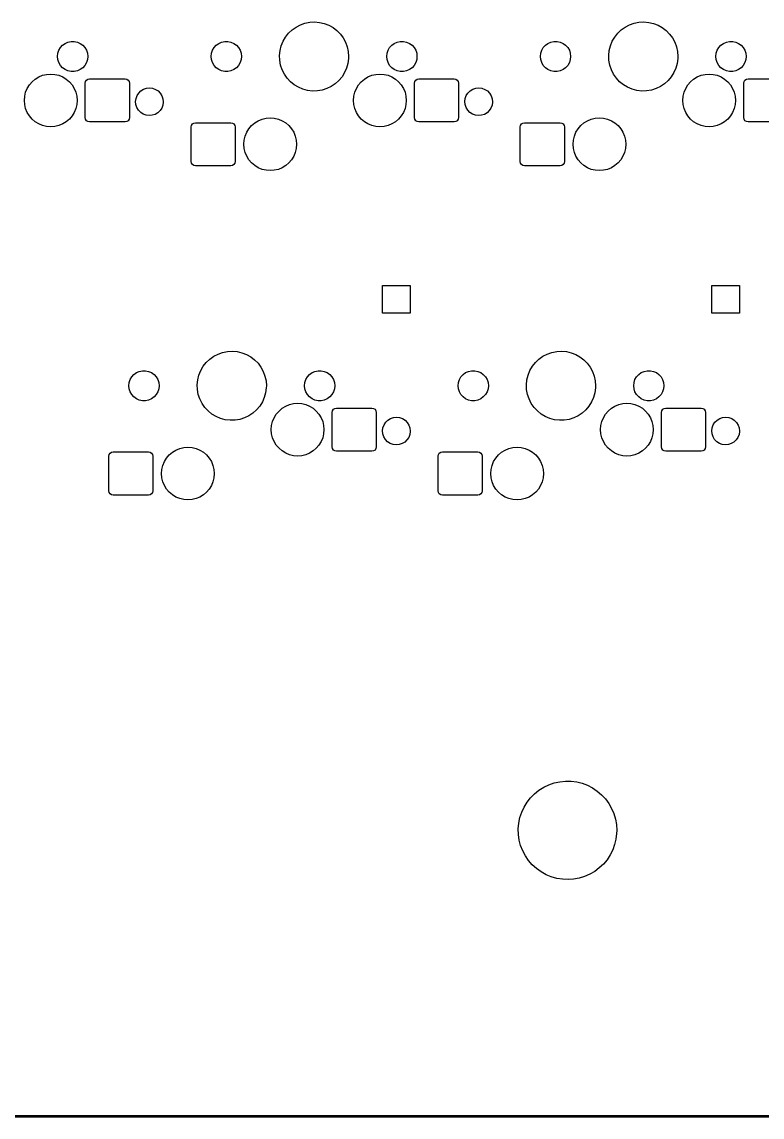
# Model space of a CAD drawing. Extents: x 64 to 386, y -179 to -50.
# Drawn here: x 260.4 to 303.2, y -179.3 to -116 of the extents above; entities that cross this region are included whole.
import ezdxf

# ---------------------------------------------------------------- set-up
doc = ezdxf.new("R2010")
doc.units = 0
doc.layers.add('BLACK', color=7, linetype='CONTINUOUS')

msp = doc.modelspace()

# ---------------------------------------------------------------- linework, layer by layer
at = {"layer": 'BLACK', "linetype": 'CONTINUOUS'}
for p, q in [((275.818, -116.604), (276.023, -116.409)), ((276.023, -116.409), (276.253, -116.245)), ((276.253, -116.245), (276.503, -116.114)), ((276.503, -116.114), (276.77, -116.021)), ((276.77, -116.021), (277.047, -115.966)), ((277.047, -115.966), (277.329, -115.95)), ((277.329, -115.95), (277.61, -115.975)), ((277.61, -115.975), (277.886, -116.038)), ((277.886, -116.038), (278.149, -116.14)), ((278.149, -116.14), (278.396, -116.278)), ((278.396, -116.278), (278.62, -116.45)), ((278.62, -116.45), (278.818, -116.651)), ((294.868, -116.604), (295.073, -116.409)), ((295.073, -116.409), (295.303, -116.245)), ((295.303, -116.245), (295.553, -116.114)), ((295.553, -116.114), (295.82, -116.021)), ((295.82, -116.021), (296.097, -115.966)), ((296.097, -115.966), (296.379, -115.95)), ((296.379, -115.95), (296.66, -115.975)), ((296.66, -115.975), (296.936, -116.038)), ((296.936, -116.038), (297.199, -116.14)), ((297.199, -116.14), (297.446, -116.278)), ((297.446, -116.278), (297.67, -116.45)), ((297.67, -116.45), (297.868, -116.651)), ((262.742, -117.3), (262.89, -117.192)), ((262.89, -117.192), (263.057, -117.118)), ((263.057, -117.118), (263.236, -117.08)), ((263.236, -117.08), (263.419, -117.08)), ((263.419, -117.08), (263.598, -117.118)), ((263.598, -117.118), (263.765, -117.192)), ((263.765, -117.192), (263.913, -117.3)), ((271.632, -117.3), (271.78, -117.192)), ((271.78, -117.192), (271.947, -117.118)), ((271.947, -117.118), (272.126, -117.08)), ((272.126, -117.08), (272.309, -117.08)), ((272.309, -117.08), (272.488, -117.118)), ((272.488, -117.118), (272.655, -117.192)), ((272.655, -117.192), (272.803, -117.3)), ((275.395, -117.332), (275.501, -117.07)), ((275.501, -117.07), (275.643, -116.826)), ((275.643, -116.826), (275.818, -116.604)), ((278.818, -116.651), (278.986, -116.878)), ((278.986, -116.878), (279.12, -117.127)), ((279.12, -117.127), (279.218, -117.392)), ((281.792, -117.3), (281.94, -117.192)), ((281.94, -117.192), (282.107, -117.118)), ((282.107, -117.118), (282.286, -117.08)), ((282.286, -117.08), (282.469, -117.08)), ((282.469, -117.08), (282.648, -117.118)), ((282.648, -117.118), (282.815, -117.192)), ((282.815, -117.192), (282.963, -117.3)), ((290.682, -117.3), (290.83, -117.192)), ((290.83, -117.192), (290.997, -117.118)), ((290.997, -117.118), (291.176, -117.08)), ((291.176, -117.08), (291.359, -117.08)), ((291.359, -117.08), (291.538, -117.118)), ((291.538, -117.118), (291.705, -117.192)), ((291.705, -117.192), (291.853, -117.3)), ((294.445, -117.332), (294.551, -117.07)), ((294.551, -117.07), (294.693, -116.826)), ((294.693, -116.826), (294.868, -116.604)), ((297.868, -116.651), (298.036, -116.878)), ((298.036, -116.878), (298.17, -117.127)), ((298.17, -117.127), (298.268, -117.392)), ((300.842, -117.3), (300.99, -117.192)), ((300.99, -117.192), (301.157, -117.118)), ((301.157, -117.118), (301.336, -117.08)), ((301.336, -117.08), (301.519, -117.08)), ((301.519, -117.08), (301.698, -117.118)), ((301.698, -117.118), (301.865, -117.192)), ((301.865, -117.192), (302.013, -117.3)), ((262.452, -117.95), (262.472, -117.768)), ((262.472, -117.768), (262.528, -117.594)), ((262.528, -117.594), (262.62, -117.436)), ((262.62, -117.436), (262.742, -117.3)), ((263.913, -117.3), (264.035, -117.436)), ((264.035, -117.436), (264.127, -117.594)), ((264.127, -117.594), (264.183, -117.768)), ((264.183, -117.768), (264.202, -117.95)), ((271.342, -117.95), (271.362, -117.768)), ((271.362, -117.768), (271.418, -117.594)), ((271.418, -117.594), (271.51, -117.436)), ((271.51, -117.436), (271.632, -117.3)), ((272.803, -117.3), (272.925, -117.436)), ((272.925, -117.436), (273.017, -117.594)), ((273.017, -117.594), (273.073, -117.768)), ((273.073, -117.768), (273.092, -117.95)), ((275.298, -117.887), (275.327, -117.606)), ((275.327, -117.606), (275.395, -117.332)), ((279.218, -117.392), (279.278, -117.668)), ((279.278, -117.668), (279.298, -117.95)), ((281.502, -117.95), (281.522, -117.768)), ((281.522, -117.768), (281.578, -117.594)), ((281.578, -117.594), (281.67, -117.436)), ((281.67, -117.436), (281.792, -117.3)), ((282.963, -117.3), (283.085, -117.436)), ((283.085, -117.436), (283.177, -117.594)), ((283.177, -117.594), (283.233, -117.768)), ((283.233, -117.768), (283.252, -117.95)), ((290.392, -117.95), (290.412, -117.768)), ((290.412, -117.768), (290.468, -117.594)), ((290.468, -117.594), (290.56, -117.436)), ((290.56, -117.436), (290.682, -117.3)), ((291.853, -117.3), (291.975, -117.436)), ((291.975, -117.436), (292.067, -117.594)), ((292.067, -117.594), (292.123, -117.768)), ((292.123, -117.768), (292.142, -117.95)), ((294.348, -117.887), (294.377, -117.606)), ((294.377, -117.606), (294.445, -117.332)), ((298.268, -117.392), (298.328, -117.668)), ((298.328, -117.668), (298.347, -117.95)), ((300.553, -117.95), (300.572, -117.768)), ((300.572, -117.768), (300.628, -117.594)), ((300.628, -117.594), (300.72, -117.436)), ((300.72, -117.436), (300.842, -117.3)), ((302.013, -117.3), (302.135, -117.436)), ((302.135, -117.436), (302.227, -117.594)), ((302.227, -117.594), (302.283, -117.768)), ((302.283, -117.768), (302.303, -117.95)), ((262.472, -118.132), (262.452, -117.95)), ((262.528, -118.306), (262.472, -118.132)), ((262.62, -118.464), (262.528, -118.306)), ((262.742, -118.6), (262.62, -118.464)), ((264.035, -118.464), (263.913, -118.6)), ((264.127, -118.306), (264.035, -118.464)), ((264.183, -118.132), (264.127, -118.306)), ((264.202, -117.95), (264.183, -118.132)), ((271.362, -118.132), (271.342, -117.95)), ((271.418, -118.306), (271.362, -118.132)), ((271.51, -118.464), (271.418, -118.306)), ((271.632, -118.6), (271.51, -118.464)), ((272.925, -118.464), (272.803, -118.6)), ((273.017, -118.306), (272.925, -118.464)), ((273.073, -118.132), (273.017, -118.306)), ((273.092, -117.95), (273.073, -118.132)), ((275.31, -118.169), (275.298, -117.887)), ((275.36, -118.447), (275.31, -118.169)), ((275.45, -118.715), (275.36, -118.447)), ((279.256, -118.356), (279.179, -118.627)), ((279.294, -118.076), (279.256, -118.356)), ((279.298, -117.95), (279.294, -118.076)), ((281.522, -118.132), (281.502, -117.95)), ((281.578, -118.306), (281.522, -118.132)), ((281.67, -118.464), (281.578, -118.306)), ((281.792, -118.6), (281.67, -118.464)), ((283.085, -118.464), (282.963, -118.6)), ((283.177, -118.306), (283.085, -118.464)), ((283.233, -118.132), (283.177, -118.306)), ((283.252, -117.95), (283.233, -118.132)), ((290.412, -118.132), (290.392, -117.95)), ((290.468, -118.306), (290.412, -118.132)), ((290.56, -118.464), (290.468, -118.306)), ((290.682, -118.6), (290.56, -118.464)), ((291.975, -118.464), (291.853, -118.6)), ((292.067, -118.306), (291.975, -118.464)), ((292.123, -118.132), (292.067, -118.306)), ((292.142, -117.95), (292.123, -118.132)), ((294.36, -118.169), (294.348, -117.887)), ((294.41, -118.447), (294.36, -118.169)), ((294.5, -118.715), (294.41, -118.447)), ((298.306, -118.356), (298.229, -118.627)), ((298.344, -118.076), (298.306, -118.356)), ((298.347, -117.95), (298.344, -118.076)), ((300.572, -118.132), (300.553, -117.95)), ((300.628, -118.306), (300.572, -118.132)), ((300.72, -118.464), (300.628, -118.306)), ((300.842, -118.6), (300.72, -118.464)), ((302.135, -118.464), (302.013, -118.6)), ((302.227, -118.306), (302.135, -118.464)), ((302.283, -118.132), (302.227, -118.306)), ((302.303, -117.95), (302.283, -118.132)), ((261.365, -119.131), (261.586, -119.04)), ((261.586, -119.04), (261.819, -118.984)), ((261.819, -118.984), (262.058, -118.965)), ((262.058, -118.965), (262.296, -118.984)), ((262.296, -118.984), (262.529, -119.04)), ((262.529, -119.04), (262.75, -119.131)), ((262.89, -118.708), (262.742, -118.6)), ((263.057, -118.782), (262.89, -118.708)), ((263.236, -118.82), (263.057, -118.782)), ((263.419, -118.82), (263.236, -118.82)), ((263.598, -118.782), (263.419, -118.82)), ((263.765, -118.708), (263.598, -118.782)), ((263.913, -118.6), (263.765, -118.708)), ((271.78, -118.708), (271.632, -118.6)), ((271.947, -118.782), (271.78, -118.708)), ((272.126, -118.82), (271.947, -118.782)), ((272.309, -118.82), (272.126, -118.82)), ((272.488, -118.782), (272.309, -118.82)), ((272.655, -118.708), (272.488, -118.782)), ((272.803, -118.6), (272.655, -118.708)), ((275.576, -118.968), (275.45, -118.715)), ((275.737, -119.2), (275.576, -118.968)), ((279.065, -118.886), (278.916, -119.126)), ((279.179, -118.627), (279.065, -118.886)), ((280.415, -119.131), (280.636, -119.04)), ((280.636, -119.04), (280.869, -118.984)), ((280.869, -118.984), (281.107, -118.965)), ((281.107, -118.965), (281.346, -118.984)), ((281.346, -118.984), (281.579, -119.04)), ((281.579, -119.04), (281.8, -119.131)), ((281.94, -118.708), (281.792, -118.6)), ((282.107, -118.782), (281.94, -118.708)), ((282.286, -118.82), (282.107, -118.782)), ((282.469, -118.82), (282.286, -118.82)), ((282.648, -118.782), (282.469, -118.82)), ((282.815, -118.708), (282.648, -118.782)), ((282.963, -118.6), (282.815, -118.708)), ((290.83, -118.708), (290.682, -118.6)), ((290.997, -118.782), (290.83, -118.708)), ((291.176, -118.82), (290.997, -118.782)), ((291.359, -118.82), (291.176, -118.82)), ((291.538, -118.782), (291.359, -118.82)), ((291.705, -118.708), (291.538, -118.782)), ((291.853, -118.6), (291.705, -118.708)), ((294.626, -118.968), (294.5, -118.715)), ((294.787, -119.2), (294.626, -118.968)), ((298.115, -118.886), (297.966, -119.126)), ((298.229, -118.627), (298.115, -118.886)), ((299.465, -119.131), (299.686, -119.04)), ((299.686, -119.04), (299.919, -118.984)), ((299.919, -118.984), (300.157, -118.965)), ((300.157, -118.965), (300.396, -118.984)), ((300.396, -118.984), (300.629, -119.04)), ((300.629, -119.04), (300.85, -119.131)), ((300.99, -118.708), (300.842, -118.6)), ((301.157, -118.782), (300.99, -118.708)), ((301.336, -118.82), (301.157, -118.782)), ((301.519, -118.82), (301.336, -118.82)), ((301.698, -118.782), (301.519, -118.82)), ((301.865, -118.708), (301.698, -118.782)), ((302.013, -118.6), (301.865, -118.708)), ((260.699, -119.798), (260.824, -119.594)), ((260.824, -119.594), (260.979, -119.412)), ((260.979, -119.412), (261.161, -119.256)), ((261.161, -119.256), (261.365, -119.131)), ((262.75, -119.131), (262.954, -119.256)), ((262.954, -119.256), (263.136, -119.412)), ((263.136, -119.412), (263.291, -119.594)), ((263.291, -119.594), (263.416, -119.798)), ((264.058, -119.49), (264.077, -119.394)), ((264.058, -121.49), (264.058, -119.49)), ((264.077, -119.394), (264.131, -119.313)), ((264.131, -119.313), (264.212, -119.259)), ((264.212, -119.259), (264.308, -119.24)), ((264.308, -119.24), (266.358, -119.24)), ((266.358, -119.24), (266.453, -119.259)), ((266.453, -119.259), (266.534, -119.313)), ((266.534, -119.313), (266.588, -119.394)), ((266.588, -119.394), (266.608, -119.49)), ((266.608, -119.49), (266.608, -121.49)), ((275.928, -119.408), (275.737, -119.2)), ((276.147, -119.586), (275.928, -119.408)), ((276.39, -119.732), (276.147, -119.586)), ((276.65, -119.842), (276.39, -119.732)), ((278.288, -119.687), (278.034, -119.81)), ((278.523, -119.53), (278.288, -119.687)), ((278.734, -119.342), (278.523, -119.53)), ((278.916, -119.126), (278.734, -119.342)), ((279.749, -119.798), (279.874, -119.594)), ((279.874, -119.594), (280.029, -119.412)), ((280.029, -119.412), (280.211, -119.256)), ((280.211, -119.256), (280.415, -119.131)), ((281.8, -119.131), (282.004, -119.256)), ((282.004, -119.256), (282.186, -119.412)), ((282.186, -119.412), (282.341, -119.594)), ((282.341, -119.594), (282.466, -119.798)), ((283.107, -119.49), (283.127, -119.394)), ((283.107, -121.49), (283.107, -119.49)), ((283.127, -119.394), (283.181, -119.313)), ((283.181, -119.313), (283.262, -119.259)), ((283.262, -119.259), (283.357, -119.24)), ((283.357, -119.24), (285.407, -119.24)), ((285.407, -119.24), (285.503, -119.259)), ((285.503, -119.259), (285.584, -119.313)), ((285.584, -119.313), (285.638, -119.394)), ((285.638, -119.394), (285.657, -119.49)), ((285.657, -119.49), (285.657, -121.49)), ((294.978, -119.408), (294.787, -119.2)), ((295.197, -119.586), (294.978, -119.408)), ((295.44, -119.732), (295.197, -119.586)), ((295.7, -119.842), (295.44, -119.732)), ((297.338, -119.687), (297.084, -119.81)), ((297.573, -119.53), (297.338, -119.687)), ((297.784, -119.342), (297.573, -119.53)), ((297.966, -119.126), (297.784, -119.342)), ((298.799, -119.798), (298.924, -119.594)), ((298.924, -119.594), (299.079, -119.412)), ((299.079, -119.412), (299.261, -119.256)), ((299.261, -119.256), (299.465, -119.131)), ((300.85, -119.131), (301.054, -119.256)), ((301.054, -119.256), (301.236, -119.412)), ((301.236, -119.412), (301.391, -119.594)), ((301.391, -119.594), (301.516, -119.798)), ((302.157, -119.49), (302.177, -119.394)), ((302.157, -121.49), (302.157, -119.49)), ((302.177, -119.394), (302.231, -119.313)), ((302.231, -119.313), (302.312, -119.259)), ((302.312, -119.259), (302.407, -119.24)), ((302.407, -119.24), (304.457, -119.24)), ((260.532, -120.49), (260.551, -120.251)), ((260.551, -120.251), (260.607, -120.019)), ((260.607, -120.019), (260.699, -119.798)), ((263.416, -119.798), (263.508, -120.019)), ((263.508, -120.019), (263.564, -120.251)), ((263.564, -120.251), (263.582, -120.49)), ((266.973, -120.559), (266.995, -120.382)), ((266.995, -120.382), (267.056, -120.214)), ((267.056, -120.214), (267.153, -120.064)), ((267.153, -120.064), (267.28, -119.94)), ((267.28, -119.94), (267.432, -119.846)), ((267.432, -119.846), (267.601, -119.789)), ((267.601, -119.789), (267.778, -119.77)), ((267.778, -119.77), (267.955, -119.791)), ((267.955, -119.791), (268.123, -119.851)), ((268.123, -119.851), (268.274, -119.947)), ((268.274, -119.947), (268.399, -120.073)), ((268.399, -120.073), (268.494, -120.224)), ((268.494, -120.224), (268.553, -120.393)), ((276.923, -119.915), (276.65, -119.842)), ((277.203, -119.948), (276.923, -119.915)), ((277.486, -119.941), (277.203, -119.948)), ((277.764, -119.895), (277.486, -119.941)), ((278.034, -119.81), (277.764, -119.895)), ((279.582, -120.49), (279.601, -120.251)), ((279.601, -120.251), (279.657, -120.019)), ((279.657, -120.019), (279.749, -119.798)), ((282.466, -119.798), (282.558, -120.019)), ((282.558, -120.019), (282.614, -120.251)), ((282.614, -120.251), (282.632, -120.49)), ((286.023, -120.559), (286.045, -120.382)), ((286.045, -120.382), (286.106, -120.214)), ((286.106, -120.214), (286.203, -120.064)), ((286.203, -120.064), (286.33, -119.94)), ((286.33, -119.94), (286.482, -119.846)), ((286.482, -119.846), (286.651, -119.789)), ((286.651, -119.789), (286.828, -119.77)), ((286.828, -119.77), (287.005, -119.791)), ((287.005, -119.791), (287.173, -119.851)), ((287.173, -119.851), (287.324, -119.947)), ((287.324, -119.947), (287.449, -120.073)), ((287.449, -120.073), (287.544, -120.224)), ((287.544, -120.224), (287.603, -120.393)), ((295.973, -119.915), (295.7, -119.842)), ((296.253, -119.948), (295.973, -119.915)), ((296.536, -119.941), (296.253, -119.948)), ((296.814, -119.895), (296.536, -119.941)), ((297.084, -119.81), (296.814, -119.895)), ((298.632, -120.49), (298.651, -120.251)), ((298.651, -120.251), (298.707, -120.019)), ((298.707, -120.019), (298.799, -119.798)), ((301.516, -119.798), (301.608, -120.019)), ((301.608, -120.019), (301.664, -120.251)), ((301.664, -120.251), (301.683, -120.49)), ((260.551, -120.729), (260.532, -120.49)), ((260.607, -120.961), (260.551, -120.729)), ((260.699, -121.182), (260.607, -120.961)), ((263.508, -120.961), (263.416, -121.182)), ((263.564, -120.729), (263.508, -120.961)), ((263.582, -120.49), (263.564, -120.729)), ((266.99, -120.736), (266.973, -120.559)), ((267.046, -120.906), (266.99, -120.736)), ((267.139, -121.058), (267.046, -120.906)), ((268.484, -120.936), (268.385, -121.084)), ((268.547, -120.769), (268.484, -120.936)), ((268.572, -120.592), (268.547, -120.769)), ((268.553, -120.393), (268.572, -120.57)), ((268.572, -120.57), (268.572, -120.592)), ((279.601, -120.729), (279.582, -120.49)), ((279.657, -120.961), (279.601, -120.729)), ((279.749, -121.182), (279.657, -120.961)), ((282.558, -120.961), (282.466, -121.182)), ((282.614, -120.729), (282.558, -120.961)), ((282.632, -120.49), (282.614, -120.729)), ((286.04, -120.736), (286.023, -120.559)), ((286.096, -120.906), (286.04, -120.736)), ((286.189, -121.058), (286.096, -120.906)), ((287.534, -120.936), (287.435, -121.084)), ((287.597, -120.769), (287.534, -120.936)), ((287.622, -120.592), (287.597, -120.769)), ((287.603, -120.393), (287.623, -120.57)), ((287.623, -120.57), (287.622, -120.592)), ((298.651, -120.729), (298.632, -120.49)), ((298.707, -120.961), (298.651, -120.729)), ((298.799, -121.182), (298.707, -120.961)), ((301.608, -120.961), (301.516, -121.182)), ((301.664, -120.729), (301.608, -120.961)), ((301.683, -120.49), (301.664, -120.729)), ((260.824, -121.386), (260.699, -121.182)), ((260.979, -121.568), (260.824, -121.386)), ((261.161, -121.724), (260.979, -121.568)), ((263.136, -121.568), (262.954, -121.724)), ((263.291, -121.386), (263.136, -121.568)), ((263.416, -121.182), (263.291, -121.386)), ((264.077, -121.586), (264.058, -121.49)), ((264.131, -121.667), (264.077, -121.586)), ((266.588, -121.586), (266.534, -121.667)), ((266.608, -121.49), (266.588, -121.586)), ((267.263, -121.186), (267.139, -121.058)), ((267.412, -121.284), (267.263, -121.186)), ((267.579, -121.346), (267.412, -121.284)), ((267.756, -121.37), (267.579, -121.346)), ((267.933, -121.354), (267.756, -121.37)), ((268.103, -121.299), (267.933, -121.354)), ((268.256, -121.207), (268.103, -121.299)), ((268.385, -121.084), (268.256, -121.207)), ((274.065, -121.671), (274.286, -121.58)), ((274.286, -121.58), (274.519, -121.524)), ((274.519, -121.524), (274.757, -121.505)), ((274.757, -121.505), (274.996, -121.524)), ((274.996, -121.524), (275.229, -121.58)), ((275.229, -121.58), (275.45, -121.671)), ((279.874, -121.386), (279.749, -121.182)), ((280.029, -121.568), (279.874, -121.386)), ((280.211, -121.724), (280.029, -121.568)), ((282.186, -121.568), (282.004, -121.724)), ((282.341, -121.386), (282.186, -121.568)), ((282.466, -121.182), (282.341, -121.386)), ((283.127, -121.586), (283.107, -121.49)), ((283.181, -121.667), (283.127, -121.586)), ((285.638, -121.586), (285.584, -121.667)), ((285.657, -121.49), (285.638, -121.586)), ((286.313, -121.186), (286.189, -121.058)), ((286.462, -121.284), (286.313, -121.186)), ((286.629, -121.346), (286.462, -121.284)), ((286.806, -121.37), (286.629, -121.346)), ((286.983, -121.354), (286.806, -121.37)), ((287.153, -121.299), (286.983, -121.354)), ((287.306, -121.207), (287.153, -121.299)), ((287.435, -121.084), (287.306, -121.207)), ((293.115, -121.671), (293.336, -121.58)), ((293.336, -121.58), (293.569, -121.524)), ((293.569, -121.524), (293.808, -121.505)), ((293.808, -121.505), (294.046, -121.524)), ((294.046, -121.524), (294.279, -121.58)), ((294.279, -121.58), (294.5, -121.671)), ((298.924, -121.386), (298.799, -121.182)), ((299.079, -121.568), (298.924, -121.386)), ((299.261, -121.724), (299.079, -121.568)), ((301.236, -121.568), (301.054, -121.724)), ((301.391, -121.386), (301.236, -121.568)), ((301.516, -121.182), (301.391, -121.386)), ((302.177, -121.586), (302.157, -121.49)), ((302.231, -121.667), (302.177, -121.586)), ((261.365, -121.849), (261.161, -121.724)), ((261.586, -121.94), (261.365, -121.849)), ((261.819, -121.996), (261.586, -121.94)), ((262.058, -122.015), (261.819, -121.996)), ((262.296, -121.996), (262.058, -122.015)), ((262.529, -121.94), (262.296, -121.996)), ((262.75, -121.849), (262.529, -121.94)), ((262.954, -121.724), (262.75, -121.849)), ((264.212, -121.721), (264.131, -121.667)), ((264.308, -121.74), (264.212, -121.721)), ((266.358, -121.74), (264.308, -121.74)), ((266.453, -121.721), (266.358, -121.74)), ((266.534, -121.667), (266.453, -121.721)), ((270.18, -122.03), (270.2, -121.934)), ((270.18, -124.03), (270.18, -122.03)), ((270.2, -121.934), (270.254, -121.853)), ((270.254, -121.853), (270.335, -121.799)), ((270.335, -121.799), (270.43, -121.78)), ((270.43, -121.78), (272.481, -121.78)), ((272.481, -121.78), (272.576, -121.799)), ((272.576, -121.799), (272.657, -121.853)), ((272.657, -121.853), (272.711, -121.934)), ((272.711, -121.934), (272.731, -122.03)), ((272.731, -122.03), (272.731, -124.03)), ((273.399, -122.338), (273.524, -122.134)), ((273.524, -122.134), (273.679, -121.952)), ((273.679, -121.952), (273.861, -121.796)), ((273.861, -121.796), (274.065, -121.671)), ((275.45, -121.671), (275.654, -121.796)), ((275.654, -121.796), (275.836, -121.952)), ((275.836, -121.952), (275.991, -122.134)), ((275.991, -122.134), (276.116, -122.338)), ((280.415, -121.849), (280.211, -121.724)), ((280.636, -121.94), (280.415, -121.849)), ((280.869, -121.996), (280.636, -121.94)), ((281.107, -122.015), (280.869, -121.996)), ((281.346, -121.996), (281.107, -122.015)), ((281.579, -121.94), (281.346, -121.996)), ((281.8, -121.849), (281.579, -121.94)), ((282.004, -121.724), (281.8, -121.849)), ((283.262, -121.721), (283.181, -121.667)), ((283.357, -121.74), (283.262, -121.721)), ((285.407, -121.74), (283.357, -121.74)), ((285.503, -121.721), (285.407, -121.74)), ((285.584, -121.667), (285.503, -121.721)), ((289.231, -122.03), (289.25, -121.934)), ((289.231, -124.03), (289.231, -122.03)), ((289.25, -121.934), (289.304, -121.853)), ((289.304, -121.853), (289.385, -121.799)), ((289.385, -121.799), (289.481, -121.78)), ((289.481, -121.78), (291.53, -121.78)), ((291.53, -121.78), (291.626, -121.799)), ((291.626, -121.799), (291.707, -121.853)), ((291.707, -121.853), (291.761, -121.934)), ((291.761, -121.934), (291.78, -122.03)), ((291.78, -122.03), (291.78, -124.03)), ((292.449, -122.338), (292.574, -122.134)), ((292.574, -122.134), (292.729, -121.952)), ((292.729, -121.952), (292.911, -121.796)), ((292.911, -121.796), (293.115, -121.671)), ((294.5, -121.671), (294.704, -121.796)), ((294.704, -121.796), (294.886, -121.952)), ((294.886, -121.952), (295.041, -122.134)), ((295.041, -122.134), (295.166, -122.338)), ((299.465, -121.849), (299.261, -121.724)), ((299.686, -121.94), (299.465, -121.849)), ((299.919, -121.996), (299.686, -121.94)), ((300.157, -122.015), (299.919, -121.996)), ((300.396, -121.996), (300.157, -122.015)), ((300.629, -121.94), (300.396, -121.996)), ((300.85, -121.849), (300.629, -121.94)), ((301.054, -121.724), (300.85, -121.849)), ((302.312, -121.721), (302.231, -121.667)), ((302.407, -121.74), (302.312, -121.721)), ((304.457, -121.74), (302.407, -121.74)), ((273.233, -123.03), (273.251, -122.791)), ((273.251, -122.791), (273.307, -122.559)), ((273.307, -122.559), (273.399, -122.338)), ((276.116, -122.338), (276.208, -122.559)), ((276.208, -122.559), (276.264, -122.791)), ((276.264, -122.791), (276.282, -123.03)), ((292.282, -123.03), (292.301, -122.791)), ((292.301, -122.791), (292.357, -122.559)), ((292.357, -122.559), (292.449, -122.338)), ((295.166, -122.338), (295.258, -122.559)), ((295.258, -122.559), (295.314, -122.791)), ((295.314, -122.791), (295.332, -123.03)), ((273.251, -123.269), (273.233, -123.03)), ((273.307, -123.501), (273.251, -123.269)), ((273.399, -123.722), (273.307, -123.501)), ((276.208, -123.501), (276.116, -123.722)), ((276.264, -123.269), (276.208, -123.501)), ((276.282, -123.03), (276.264, -123.269)), ((292.301, -123.269), (292.282, -123.03)), ((292.357, -123.501), (292.301, -123.269)), ((292.449, -123.722), (292.357, -123.501)), ((295.258, -123.501), (295.166, -123.722)), ((295.314, -123.269), (295.258, -123.501)), ((295.332, -123.03), (295.314, -123.269)), ((270.2, -124.126), (270.18, -124.03)), ((270.254, -124.207), (270.2, -124.126)), ((272.711, -124.126), (272.657, -124.207)), ((272.731, -124.03), (272.711, -124.126)), ((273.524, -123.926), (273.399, -123.722)), ((273.679, -124.108), (273.524, -123.926)), ((273.861, -124.264), (273.679, -124.108)), ((275.836, -124.108), (275.654, -124.264)), ((275.991, -123.926), (275.836, -124.108)), ((276.116, -123.722), (275.991, -123.926)), ((289.25, -124.126), (289.231, -124.03)), ((289.304, -124.207), (289.25, -124.126)), ((291.761, -124.126), (291.707, -124.207)), ((291.78, -124.03), (291.761, -124.126)), ((292.574, -123.926), (292.449, -123.722)), ((292.729, -124.108), (292.574, -123.926)), ((292.911, -124.264), (292.729, -124.108)), ((294.886, -124.108), (294.704, -124.264)), ((295.041, -123.926), (294.886, -124.108)), ((295.166, -123.722), (295.041, -123.926)), ((270.335, -124.261), (270.254, -124.207)), ((270.43, -124.28), (270.335, -124.261)), ((272.481, -124.28), (270.43, -124.28)), ((272.576, -124.261), (272.481, -124.28)), ((272.657, -124.207), (272.576, -124.261)), ((274.065, -124.389), (273.861, -124.264)), ((274.286, -124.48), (274.065, -124.389)), ((274.519, -124.536), (274.286, -124.48)), ((274.757, -124.555), (274.519, -124.536)), ((274.996, -124.536), (274.757, -124.555)), ((275.229, -124.48), (274.996, -124.536)), ((275.45, -124.389), (275.229, -124.48)), ((275.654, -124.264), (275.45, -124.389)), ((289.385, -124.261), (289.304, -124.207)), ((289.481, -124.28), (289.385, -124.261)), ((291.53, -124.28), (289.481, -124.28)), ((291.626, -124.261), (291.53, -124.28)), ((291.707, -124.207), (291.626, -124.261)), ((293.115, -124.389), (292.911, -124.264)), ((293.336, -124.48), (293.115, -124.389)), ((293.569, -124.536), (293.336, -124.48)), ((293.808, -124.555), (293.569, -124.536)), ((294.046, -124.536), (293.808, -124.555)), ((294.279, -124.48), (294.046, -124.536)), ((294.5, -124.389), (294.279, -124.48)), ((294.704, -124.264), (294.5, -124.389)), ((281.26, -132.8), (281.26, -131.2)), ((281.26, -131.2), (282.86, -131.2)), ((282.86, -131.2), (282.86, -132.8)), ((300.31, -132.8), (300.31, -131.2)), ((300.31, -131.2), (301.91, -131.2)), ((301.91, -131.2), (301.91, -132.8)), ((282.86, -132.8), (281.26, -132.8)), ((301.91, -132.8), (300.31, -132.8)), ((271.056, -135.654), (271.26, -135.459)), ((271.26, -135.459), (271.49, -135.295)), ((271.49, -135.295), (271.741, -135.164)), ((271.741, -135.164), (272.007, -135.071)), ((272.007, -135.071), (272.284, -135.016)), ((272.284, -135.016), (272.566, -135)), ((272.566, -135), (272.848, -135.025)), ((272.848, -135.025), (273.123, -135.088)), ((273.123, -135.088), (273.387, -135.19)), ((273.387, -135.19), (273.633, -135.328)), ((273.633, -135.328), (273.858, -135.5)), ((273.858, -135.5), (274.056, -135.701)), ((290.106, -135.654), (290.31, -135.459)), ((290.31, -135.459), (290.54, -135.295)), ((290.54, -135.295), (290.791, -135.164)), ((290.791, -135.164), (291.057, -135.071)), ((291.057, -135.071), (291.334, -135.016)), ((291.334, -135.016), (291.616, -135)), ((291.616, -135), (291.898, -135.025)), ((291.898, -135.025), (292.173, -135.088)), ((292.173, -135.088), (292.437, -135.19)), ((292.437, -135.19), (292.683, -135.328)), ((292.683, -135.328), (292.908, -135.5)), ((292.908, -135.5), (293.106, -135.701)), ((267.017, -136.242), (267.185, -136.168)), ((267.185, -136.168), (267.364, -136.13)), ((267.364, -136.13), (267.546, -136.13)), ((267.546, -136.13), (267.725, -136.168)), ((267.725, -136.168), (267.892, -136.242)), ((270.633, -136.382), (270.739, -136.12)), ((270.739, -136.12), (270.881, -135.876)), ((270.881, -135.876), (271.056, -135.654)), ((274.056, -135.701), (274.224, -135.928)), ((274.224, -135.928), (274.358, -136.177)), ((274.358, -136.177), (274.456, -136.442)), ((277.178, -136.242), (277.345, -136.168)), ((277.345, -136.168), (277.524, -136.13)), ((277.524, -136.13), (277.706, -136.13)), ((277.706, -136.13), (277.885, -136.168)), ((277.885, -136.168), (278.053, -136.242)), ((286.067, -136.242), (286.235, -136.168)), ((286.235, -136.168), (286.414, -136.13)), ((286.414, -136.13), (286.596, -136.13)), ((286.596, -136.13), (286.775, -136.168)), ((286.775, -136.168), (286.942, -136.242)), ((289.683, -136.382), (289.789, -136.12)), ((289.789, -136.12), (289.931, -135.876)), ((289.931, -135.876), (290.106, -135.654)), ((293.106, -135.701), (293.274, -135.928)), ((293.274, -135.928), (293.408, -136.177)), ((293.408, -136.177), (293.506, -136.442)), ((296.227, -136.242), (296.395, -136.168)), ((296.395, -136.168), (296.574, -136.13)), ((296.574, -136.13), (296.756, -136.13)), ((296.756, -136.13), (296.935, -136.168)), ((296.935, -136.168), (297.102, -136.242)), ((266.58, -137), (266.599, -136.818)), ((266.599, -136.818), (266.656, -136.644)), ((266.656, -136.644), (266.747, -136.486)), ((266.747, -136.486), (266.87, -136.35)), ((266.87, -136.35), (267.017, -136.242)), ((267.892, -136.242), (268.04, -136.35)), ((268.04, -136.35), (268.163, -136.486)), ((268.163, -136.486), (268.254, -136.644)), ((268.254, -136.644), (268.311, -136.818)), ((268.311, -136.818), (268.33, -137)), ((270.536, -136.937), (270.565, -136.656)), ((270.565, -136.656), (270.633, -136.382)), ((274.456, -136.442), (274.515, -136.718)), ((274.515, -136.718), (274.535, -137)), ((276.74, -137), (276.759, -136.818)), ((276.759, -136.818), (276.816, -136.644)), ((276.816, -136.644), (276.907, -136.486)), ((276.907, -136.486), (277.03, -136.35)), ((277.03, -136.35), (277.178, -136.242)), ((278.053, -136.242), (278.2, -136.35)), ((278.2, -136.35), (278.323, -136.486)), ((278.323, -136.486), (278.414, -136.644)), ((278.414, -136.644), (278.471, -136.818)), ((278.471, -136.818), (278.49, -137)), ((285.63, -137), (285.649, -136.818)), ((285.649, -136.818), (285.706, -136.644)), ((285.706, -136.644), (285.797, -136.486)), ((285.797, -136.486), (285.92, -136.35)), ((285.92, -136.35), (286.067, -136.242)), ((286.942, -136.242), (287.09, -136.35)), ((287.09, -136.35), (287.213, -136.486)), ((287.213, -136.486), (287.304, -136.644)), ((287.304, -136.644), (287.361, -136.818)), ((287.361, -136.818), (287.38, -137)), ((289.586, -136.937), (289.615, -136.656)), ((289.615, -136.656), (289.683, -136.382)), ((293.506, -136.442), (293.565, -136.718)), ((293.565, -136.718), (293.585, -137)), ((295.79, -137), (295.809, -136.818)), ((295.809, -136.818), (295.866, -136.644)), ((295.866, -136.644), (295.957, -136.486)), ((295.957, -136.486), (296.08, -136.35)), ((296.08, -136.35), (296.227, -136.242)), ((297.102, -136.242), (297.25, -136.35)), ((297.25, -136.35), (297.373, -136.486)), ((297.373, -136.486), (297.464, -136.644)), ((297.464, -136.644), (297.521, -136.818)), ((297.521, -136.818), (297.54, -137)), ((266.599, -137.182), (266.58, -137)), ((266.656, -137.356), (266.599, -137.182)), ((266.747, -137.514), (266.656, -137.356)), ((268.254, -137.356), (268.163, -137.514)), ((268.311, -137.182), (268.254, -137.356)), ((268.33, -137), (268.311, -137.182)), ((270.547, -137.219), (270.536, -136.937)), ((270.598, -137.497), (270.547, -137.219)), ((274.493, -137.406), (274.417, -137.677)), ((274.531, -137.126), (274.493, -137.406)), ((274.535, -137), (274.531, -137.126)), ((276.759, -137.182), (276.74, -137)), ((276.816, -137.356), (276.759, -137.182)), ((276.907, -137.514), (276.816, -137.356)), ((278.414, -137.356), (278.323, -137.514)), ((278.471, -137.182), (278.414, -137.356)), ((278.49, -137), (278.471, -137.182)), ((285.649, -137.182), (285.63, -137)), ((285.706, -137.356), (285.649, -137.182)), ((285.797, -137.514), (285.706, -137.356)), ((287.304, -137.356), (287.213, -137.514)), ((287.361, -137.182), (287.304, -137.356)), ((287.38, -137), (287.361, -137.182)), ((289.597, -137.219), (289.586, -136.937)), ((289.648, -137.497), (289.597, -137.219)), ((293.543, -137.406), (293.467, -137.677)), ((293.581, -137.126), (293.543, -137.406)), ((293.585, -137), (293.581, -137.126)), ((295.809, -137.182), (295.79, -137)), ((295.866, -137.356), (295.809, -137.182)), ((295.957, -137.514), (295.866, -137.356)), ((297.464, -137.356), (297.373, -137.514)), ((297.521, -137.182), (297.464, -137.356)), ((297.54, -137), (297.521, -137.182)), ((266.87, -137.65), (266.747, -137.514)), ((267.017, -137.758), (266.87, -137.65)), ((267.185, -137.832), (267.017, -137.758)), ((267.364, -137.87), (267.185, -137.832)), ((267.546, -137.87), (267.364, -137.87)), ((267.725, -137.832), (267.546, -137.87)), ((267.892, -137.758), (267.725, -137.832)), ((268.04, -137.65), (267.892, -137.758)), ((268.163, -137.514), (268.04, -137.65)), ((270.687, -137.765), (270.598, -137.497)), ((270.814, -138.018), (270.687, -137.765)), ((270.974, -138.25), (270.814, -138.018)), ((274.303, -137.936), (274.153, -138.176)), ((274.417, -137.677), (274.303, -137.936)), ((275.653, -138.181), (275.874, -138.09)), ((275.874, -138.09), (276.106, -138.034)), ((276.106, -138.034), (276.345, -138.015)), ((276.345, -138.015), (276.584, -138.034)), ((276.584, -138.034), (276.816, -138.09)), ((276.816, -138.09), (277.037, -138.181)), ((277.03, -137.65), (276.907, -137.514)), ((277.178, -137.758), (277.03, -137.65)), ((277.345, -137.832), (277.178, -137.758)), ((277.524, -137.87), (277.345, -137.832)), ((277.706, -137.87), (277.524, -137.87)), ((277.885, -137.832), (277.706, -137.87)), ((278.053, -137.758), (277.885, -137.832)), ((278.2, -137.65), (278.053, -137.758)), ((278.323, -137.514), (278.2, -137.65)), ((285.92, -137.65), (285.797, -137.514)), ((286.067, -137.758), (285.92, -137.65)), ((286.235, -137.832), (286.067, -137.758)), ((286.414, -137.87), (286.235, -137.832)), ((286.596, -137.87), (286.414, -137.87)), ((286.775, -137.832), (286.596, -137.87)), ((286.942, -137.758), (286.775, -137.832)), ((287.09, -137.65), (286.942, -137.758)), ((287.213, -137.514), (287.09, -137.65)), ((289.737, -137.765), (289.648, -137.497)), ((289.864, -138.018), (289.737, -137.765)), ((290.024, -138.25), (289.864, -138.018)), ((293.353, -137.936), (293.203, -138.176)), ((293.467, -137.677), (293.353, -137.936)), ((294.703, -138.181), (294.924, -138.09)), ((294.924, -138.09), (295.156, -138.034)), ((295.156, -138.034), (295.395, -138.015)), ((295.395, -138.015), (295.634, -138.034)), ((295.634, -138.034), (295.866, -138.09)), ((295.866, -138.09), (296.087, -138.181)), ((296.08, -137.65), (295.957, -137.514)), ((296.227, -137.758), (296.08, -137.65)), ((296.395, -137.832), (296.227, -137.758)), ((296.574, -137.87), (296.395, -137.832)), ((296.756, -137.87), (296.574, -137.87)), ((296.935, -137.832), (296.756, -137.87)), ((297.102, -137.758), (296.935, -137.832)), ((297.25, -137.65), (297.102, -137.758)), ((297.373, -137.514), (297.25, -137.65)), ((271.166, -138.458), (270.974, -138.25)), ((271.385, -138.636), (271.166, -138.458)), ((271.627, -138.782), (271.385, -138.636)), ((273.526, -138.737), (273.271, -138.86)), ((273.761, -138.58), (273.526, -138.737)), ((273.971, -138.392), (273.761, -138.58)), ((274.153, -138.176), (273.971, -138.392)), ((274.986, -138.848), (275.111, -138.644)), ((275.111, -138.644), (275.267, -138.462)), ((275.267, -138.462), (275.449, -138.306)), ((275.449, -138.306), (275.653, -138.181)), ((277.037, -138.181), (277.241, -138.306)), ((277.241, -138.306), (277.423, -138.462)), ((277.423, -138.462), (277.579, -138.644)), ((277.579, -138.644), (277.704, -138.848)), ((278.345, -138.54), (278.364, -138.444)), ((278.345, -140.54), (278.345, -138.54)), ((278.364, -138.444), (278.418, -138.363)), ((278.418, -138.363), (278.499, -138.309)), ((278.499, -138.309), (278.595, -138.29)), ((278.595, -138.29), (280.645, -138.29)), ((280.645, -138.29), (280.741, -138.309)), ((280.741, -138.309), (280.822, -138.363)), ((280.822, -138.363), (280.876, -138.444)), ((280.876, -138.444), (280.895, -138.54)), ((280.895, -138.54), (280.895, -140.54)), ((290.216, -138.458), (290.024, -138.25)), ((290.435, -138.636), (290.216, -138.458)), ((290.677, -138.782), (290.435, -138.636)), ((292.576, -138.737), (292.321, -138.86)), ((292.811, -138.58), (292.576, -138.737)), ((293.021, -138.392), (292.811, -138.58)), ((293.203, -138.176), (293.021, -138.392)), ((294.036, -138.848), (294.161, -138.644)), ((294.161, -138.644), (294.317, -138.462)), ((294.317, -138.462), (294.499, -138.306)), ((294.499, -138.306), (294.703, -138.181)), ((296.087, -138.181), (296.291, -138.306)), ((296.291, -138.306), (296.473, -138.462)), ((296.473, -138.462), (296.629, -138.644)), ((296.629, -138.644), (296.754, -138.848)), ((297.395, -138.54), (297.414, -138.444)), ((297.395, -140.54), (297.395, -138.54)), ((297.414, -138.444), (297.468, -138.363)), ((297.468, -138.363), (297.549, -138.309)), ((297.549, -138.309), (297.645, -138.29)), ((297.645, -138.29), (299.695, -138.29)), ((299.695, -138.29), (299.791, -138.309)), ((299.791, -138.309), (299.872, -138.363)), ((299.872, -138.363), (299.926, -138.444)), ((299.926, -138.444), (299.945, -138.54)), ((299.945, -138.54), (299.945, -140.54)), ((271.887, -138.892), (271.627, -138.782)), ((272.16, -138.965), (271.887, -138.892)), ((272.441, -138.998), (272.16, -138.965)), ((272.723, -138.991), (272.441, -138.998)), ((273.002, -138.945), (272.723, -138.991)), ((273.271, -138.86), (273.002, -138.945)), ((274.82, -139.54), (274.839, -139.301)), ((274.839, -139.301), (274.895, -139.069)), ((274.895, -139.069), (274.986, -138.848)), ((277.704, -138.848), (277.795, -139.069)), ((277.795, -139.069), (277.851, -139.301)), ((277.851, -139.301), (277.87, -139.54)), ((281.282, -139.432), (281.343, -139.264)), ((281.343, -139.264), (281.44, -139.114)), ((281.44, -139.114), (281.567, -138.99)), ((281.567, -138.99), (281.719, -138.896)), ((281.719, -138.896), (281.888, -138.839)), ((281.888, -138.839), (282.066, -138.82)), ((282.066, -138.82), (282.243, -138.841)), ((282.243, -138.841), (282.411, -138.901)), ((282.411, -138.901), (282.561, -138.997)), ((282.561, -138.997), (282.687, -139.123)), ((282.687, -139.123), (282.781, -139.274)), ((282.781, -139.274), (282.84, -139.443)), ((290.937, -138.892), (290.677, -138.782)), ((291.21, -138.965), (290.937, -138.892)), ((291.491, -138.998), (291.21, -138.965)), ((291.773, -138.991), (291.491, -138.998)), ((292.052, -138.945), (291.773, -138.991)), ((292.321, -138.86), (292.052, -138.945)), ((293.87, -139.54), (293.889, -139.301)), ((293.889, -139.301), (293.945, -139.069)), ((293.945, -139.069), (294.036, -138.848)), ((296.754, -138.848), (296.845, -139.069)), ((296.845, -139.069), (296.901, -139.301)), ((296.901, -139.301), (296.92, -139.54)), ((300.332, -139.432), (300.393, -139.264)), ((300.393, -139.264), (300.49, -139.114)), ((300.49, -139.114), (300.617, -138.99)), ((300.617, -138.99), (300.769, -138.896)), ((300.769, -138.896), (300.938, -138.839)), ((300.938, -138.839), (301.116, -138.82)), ((301.116, -138.82), (301.293, -138.841)), ((301.293, -138.841), (301.461, -138.901)), ((301.461, -138.901), (301.611, -138.997)), ((301.611, -138.997), (301.737, -139.123)), ((301.737, -139.123), (301.831, -139.274)), ((301.831, -139.274), (301.89, -139.443)), ((274.839, -139.779), (274.82, -139.54)), ((274.895, -140.011), (274.839, -139.779)), ((274.986, -140.232), (274.895, -140.011)), ((277.795, -140.011), (277.704, -140.232)), ((277.851, -139.779), (277.795, -140.011)), ((277.87, -139.54), (277.851, -139.779)), ((281.26, -139.609), (281.282, -139.432)), ((281.277, -139.786), (281.26, -139.609)), ((281.334, -139.956), (281.277, -139.786)), ((281.426, -140.108), (281.334, -139.956)), ((282.772, -139.986), (282.673, -140.134)), ((282.835, -139.819), (282.772, -139.986)), ((282.86, -139.642), (282.835, -139.819)), ((282.84, -139.443), (282.86, -139.62)), ((282.86, -139.62), (282.86, -139.642)), ((293.889, -139.779), (293.87, -139.54)), ((293.945, -140.011), (293.889, -139.779)), ((294.036, -140.232), (293.945, -140.011)), ((296.845, -140.011), (296.754, -140.232)), ((296.901, -139.779), (296.845, -140.011)), ((296.92, -139.54), (296.901, -139.779)), ((300.31, -139.609), (300.332, -139.432)), ((300.327, -139.786), (300.31, -139.609)), ((300.384, -139.956), (300.327, -139.786)), ((300.476, -140.108), (300.384, -139.956)), ((301.822, -139.986), (301.723, -140.134)), ((301.885, -139.819), (301.822, -139.986)), ((301.91, -139.642), (301.885, -139.819)), ((301.89, -139.443), (301.91, -139.62)), ((301.91, -139.62), (301.91, -139.642)), ((269.303, -140.721), (269.524, -140.63)), ((269.524, -140.63), (269.756, -140.574)), ((269.756, -140.574), (269.995, -140.555)), ((269.995, -140.555), (270.234, -140.574)), ((270.234, -140.574), (270.466, -140.63)), ((270.466, -140.63), (270.687, -140.721)), ((275.111, -140.436), (274.986, -140.232)), ((275.267, -140.618), (275.111, -140.436)), ((275.449, -140.774), (275.267, -140.618)), ((277.423, -140.618), (277.241, -140.774)), ((277.579, -140.436), (277.423, -140.618)), ((277.704, -140.232), (277.579, -140.436)), ((278.364, -140.636), (278.345, -140.54)), ((278.418, -140.717), (278.364, -140.636)), ((280.876, -140.636), (280.822, -140.717)), ((280.895, -140.54), (280.876, -140.636)), ((281.55, -140.236), (281.426, -140.108)), ((281.699, -140.334), (281.55, -140.236)), ((281.866, -140.396), (281.699, -140.334)), ((282.043, -140.42), (281.866, -140.396)), ((282.221, -140.404), (282.043, -140.42)), ((282.39, -140.349), (282.221, -140.404)), ((282.544, -140.257), (282.39, -140.349)), ((282.673, -140.134), (282.544, -140.257)), ((288.353, -140.721), (288.574, -140.63)), ((288.574, -140.63), (288.806, -140.574)), ((288.806, -140.574), (289.045, -140.555)), ((289.045, -140.555), (289.284, -140.574)), ((289.284, -140.574), (289.516, -140.63)), ((289.516, -140.63), (289.737, -140.721)), ((294.161, -140.436), (294.036, -140.232)), ((294.317, -140.618), (294.161, -140.436)), ((294.499, -140.774), (294.317, -140.618)), ((296.473, -140.618), (296.291, -140.774)), ((296.629, -140.436), (296.473, -140.618)), ((296.754, -140.232), (296.629, -140.436)), ((297.414, -140.636), (297.395, -140.54)), ((297.468, -140.717), (297.414, -140.636)), ((299.926, -140.636), (299.872, -140.717)), ((299.945, -140.54), (299.926, -140.636)), ((300.6, -140.236), (300.476, -140.108)), ((300.749, -140.334), (300.6, -140.236)), ((300.916, -140.396), (300.749, -140.334)), ((301.093, -140.42), (300.916, -140.396)), ((301.271, -140.404), (301.093, -140.42)), ((301.44, -140.349), (301.271, -140.404)), ((301.594, -140.257), (301.44, -140.349)), ((301.723, -140.134), (301.594, -140.257)), ((265.418, -141.08), (265.437, -140.984)), ((265.418, -143.08), (265.418, -141.08)), ((265.437, -140.984), (265.491, -140.903)), ((265.491, -140.903), (265.572, -140.849)), ((265.572, -140.849), (265.668, -140.83)), ((265.668, -140.83), (267.718, -140.83)), ((267.718, -140.83), (267.814, -140.849)), ((267.814, -140.849), (267.895, -140.903)), ((267.895, -140.903), (267.949, -140.984)), ((267.949, -140.984), (267.968, -141.08)), ((267.968, -141.08), (267.968, -143.08)), ((268.636, -141.388), (268.761, -141.184)), ((268.761, -141.184), (268.917, -141.002)), ((268.917, -141.002), (269.099, -140.846)), ((269.099, -140.846), (269.303, -140.721)), ((270.687, -140.721), (270.891, -140.846)), ((270.891, -140.846), (271.073, -141.002)), ((271.073, -141.002), (271.229, -141.184)), ((271.229, -141.184), (271.354, -141.388)), ((275.653, -140.899), (275.449, -140.774)), ((275.874, -140.99), (275.653, -140.899)), ((276.106, -141.046), (275.874, -140.99)), ((276.345, -141.065), (276.106, -141.046)), ((276.584, -141.046), (276.345, -141.065)), ((276.816, -140.99), (276.584, -141.046)), ((277.037, -140.899), (276.816, -140.99)), ((277.241, -140.774), (277.037, -140.899)), ((278.499, -140.771), (278.418, -140.717)), ((278.595, -140.79), (278.499, -140.771)), ((280.645, -140.79), (278.595, -140.79)), ((280.741, -140.771), (280.645, -140.79)), ((280.822, -140.717), (280.741, -140.771)), ((284.468, -141.08), (284.487, -140.984)), ((284.468, -143.08), (284.468, -141.08)), ((284.487, -140.984), (284.541, -140.903)), ((284.541, -140.903), (284.622, -140.849)), ((284.622, -140.849), (284.718, -140.83)), ((284.718, -140.83), (286.768, -140.83)), ((286.768, -140.83), (286.864, -140.849)), ((286.864, -140.849), (286.945, -140.903)), ((286.945, -140.903), (286.999, -140.984)), ((286.999, -140.984), (287.018, -141.08)), ((287.018, -141.08), (287.018, -143.08)), ((287.686, -141.388), (287.811, -141.184)), ((287.811, -141.184), (287.967, -141.002)), ((287.967, -141.002), (288.149, -140.846)), ((288.149, -140.846), (288.353, -140.721)), ((289.737, -140.721), (289.941, -140.846)), ((289.941, -140.846), (290.123, -141.002)), ((290.123, -141.002), (290.279, -141.184)), ((290.279, -141.184), (290.404, -141.388)), ((294.703, -140.899), (294.499, -140.774)), ((294.924, -140.99), (294.703, -140.899)), ((295.156, -141.046), (294.924, -140.99)), ((295.395, -141.065), (295.156, -141.046)), ((295.634, -141.046), (295.395, -141.065)), ((295.866, -140.99), (295.634, -141.046)), ((296.087, -140.899), (295.866, -140.99)), ((296.291, -140.774), (296.087, -140.899)), ((297.549, -140.771), (297.468, -140.717)), ((297.645, -140.79), (297.549, -140.771)), ((299.695, -140.79), (297.645, -140.79)), ((299.791, -140.771), (299.695, -140.79)), ((299.872, -140.717), (299.791, -140.771)), ((268.47, -142.08), (268.489, -141.841)), ((268.489, -141.841), (268.545, -141.609)), ((268.545, -141.609), (268.636, -141.388)), ((271.354, -141.388), (271.445, -141.609)), ((271.445, -141.609), (271.501, -141.841)), ((271.501, -141.841), (271.52, -142.08)), ((287.52, -142.08), (287.539, -141.841)), ((287.539, -141.841), (287.595, -141.609)), ((287.595, -141.609), (287.686, -141.388)), ((290.404, -141.388), (290.495, -141.609)), ((290.495, -141.609), (290.551, -141.841)), ((290.551, -141.841), (290.57, -142.08)), ((268.489, -142.319), (268.47, -142.08)), ((268.545, -142.551), (268.489, -142.319)), ((268.636, -142.772), (268.545, -142.551)), ((271.445, -142.551), (271.354, -142.772)), ((271.501, -142.319), (271.445, -142.551)), ((271.52, -142.08), (271.501, -142.319)), ((287.539, -142.319), (287.52, -142.08)), ((287.595, -142.551), (287.539, -142.319)), ((287.686, -142.772), (287.595, -142.551)), ((290.495, -142.551), (290.404, -142.772)), ((290.551, -142.319), (290.495, -142.551)), ((290.57, -142.08), (290.551, -142.319)), ((265.437, -143.176), (265.418, -143.08)), ((265.491, -143.257), (265.437, -143.176)), ((267.949, -143.176), (267.895, -143.257)), ((267.968, -143.08), (267.949, -143.176)), ((268.761, -142.976), (268.636, -142.772)), ((268.917, -143.158), (268.761, -142.976)), ((269.099, -143.314), (268.917, -143.158)), ((271.073, -143.158), (270.891, -143.314)), ((271.229, -142.976), (271.073, -143.158)), ((271.354, -142.772), (271.229, -142.976)), ((284.487, -143.176), (284.468, -143.08)), ((284.541, -143.257), (284.487, -143.176)), ((286.999, -143.176), (286.945, -143.257)), ((287.018, -143.08), (286.999, -143.176)), ((287.811, -142.976), (287.686, -142.772)), ((287.967, -143.158), (287.811, -142.976)), ((288.149, -143.314), (287.967, -143.158)), ((290.123, -143.158), (289.941, -143.314)), ((290.279, -142.976), (290.123, -143.158)), ((290.404, -142.772), (290.279, -142.976)), ((265.572, -143.311), (265.491, -143.257)), ((265.668, -143.33), (265.572, -143.311)), ((267.718, -143.33), (265.668, -143.33)), ((267.814, -143.311), (267.718, -143.33)), ((267.895, -143.257), (267.814, -143.311)), ((269.303, -143.439), (269.099, -143.314)), ((269.524, -143.53), (269.303, -143.439)), ((269.756, -143.586), (269.524, -143.53)), ((269.995, -143.605), (269.756, -143.586)), ((270.234, -143.586), (269.995, -143.605)), ((270.466, -143.53), (270.234, -143.586)), ((270.687, -143.439), (270.466, -143.53)), ((270.891, -143.314), (270.687, -143.439)), ((284.622, -143.311), (284.541, -143.257)), ((284.718, -143.33), (284.622, -143.311)), ((286.768, -143.33), (284.718, -143.33)), ((286.864, -143.311), (286.768, -143.33)), ((286.945, -143.257), (286.864, -143.311)), ((288.353, -143.439), (288.149, -143.314)), ((288.574, -143.53), (288.353, -143.439)), ((288.806, -143.586), (288.574, -143.53)), ((289.045, -143.605), (288.806, -143.586)), ((289.284, -143.586), (289.045, -143.605)), ((289.516, -143.53), (289.284, -143.586)), ((289.737, -143.439), (289.516, -143.53)), ((289.941, -143.314), (289.737, -143.439)), ((290.309, -160.397), (290.587, -160.223)), ((290.587, -160.223), (290.883, -160.081)), ((290.883, -160.081), (291.194, -159.975)), ((291.194, -159.975), (291.514, -159.905)), ((291.514, -159.905), (291.841, -159.873)), ((291.841, -159.873), (292.169, -159.878)), ((292.169, -159.878), (292.494, -159.92)), ((292.494, -159.92), (292.812, -160)), ((292.812, -160), (293.119, -160.116)), ((293.119, -160.116), (293.411, -160.267)), ((293.411, -160.267), (293.683, -160.45)), ((289.62, -161.093), (289.822, -160.835)), ((289.822, -160.835), (290.053, -160.602)), ((290.053, -160.602), (290.309, -160.397)), ((293.683, -160.45), (293.933, -160.663)), ((293.933, -160.663), (294.156, -160.903)), ((294.156, -160.903), (294.35, -161.168)), ((289.31, -161.671), (289.448, -161.373)), ((289.448, -161.373), (289.62, -161.093)), ((294.35, -161.168), (294.513, -161.453)), ((294.513, -161.453), (294.642, -161.755)), ((289.141, -162.304), (289.207, -161.982)), ((289.207, -161.982), (289.31, -161.671)), ((294.642, -161.755), (294.735, -162.069)), ((294.735, -162.069), (294.791, -162.392)), ((289.111, -162.63), (289.141, -162.304)), ((289.12, -162.958), (289.111, -162.63)), ((294.791, -162.392), (294.81, -162.72)), ((294.81, -162.72), (294.804, -162.899)), ((289.166, -163.283), (289.12, -162.958)), ((289.249, -163.601), (289.166, -163.283)), ((294.765, -163.225), (294.688, -163.544)), ((294.804, -162.899), (294.765, -163.225)), ((289.369, -163.906), (289.249, -163.601)), ((289.522, -164.196), (289.369, -163.906)), ((294.576, -163.852), (294.428, -164.145)), ((294.688, -163.544), (294.576, -163.852)), ((289.708, -164.467), (289.522, -164.196)), ((289.924, -164.714), (289.708, -164.467)), ((290.166, -164.935), (289.924, -164.714)), ((294.038, -164.671), (293.8, -164.897)), ((294.248, -164.419), (294.038, -164.671)), ((294.428, -164.145), (294.248, -164.419)), ((290.433, -165.126), (290.166, -164.935)), ((290.72, -165.286), (290.433, -165.126)), ((291.023, -165.411), (290.72, -165.286)), ((293.254, -165.259), (292.953, -165.391)), ((293.537, -165.094), (293.254, -165.259)), ((293.8, -164.897), (293.537, -165.094)), ((291.338, -165.501), (291.023, -165.411)), ((291.662, -165.554), (291.338, -165.501)), ((291.99, -165.57), (291.662, -165.554)), ((292.317, -165.548), (291.99, -165.57)), ((292.64, -165.488), (292.317, -165.548)), ((292.953, -165.391), (292.64, -165.488)), ((69.04, -179.21), (380.87, -179.21)), ((380.87, -179.31), (69.04, -179.31))]:
    msp.add_line(p, q, dxfattribs=at)

doc.saveas('drawing.dxf')
